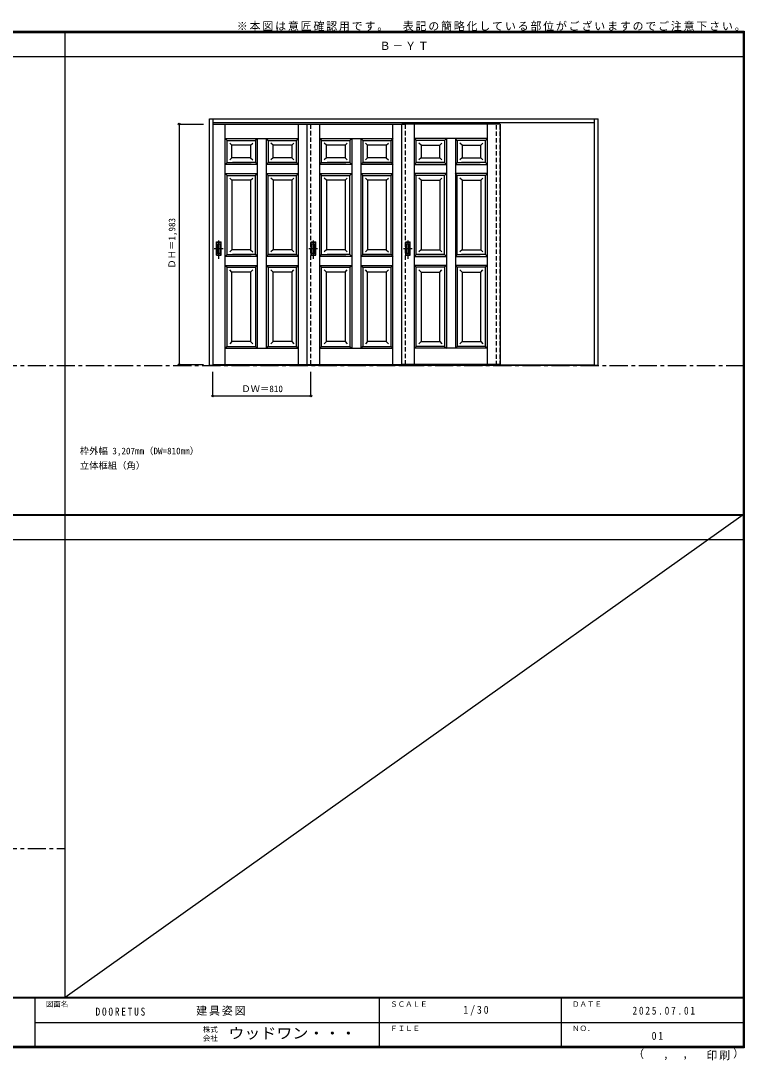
# Model space of a CAD drawing. Units: millimetres, scale not verified. Extents: x -6000 to 5700, y -4307 to 4260.
# Drawn here: x -267 to 5700, y -4307 to 4260 of the extents above; entities that cross this region are included whole.
import ezdxf
from ezdxf.enums import TextEntityAlignment as Align

# ---------------------------------------------------------------- set-up
doc = ezdxf.new("R2010")
doc.units = ezdxf.units.MM
doc.header["$LTSCALE"] = 30
doc.header["$PDMODE"] = 32
doc.header["$PDSIZE"] = 15
doc.linetypes.add('CHAIN1', pattern=[8, 5, -1, 1, -1])
doc.linetypes.add('DASHED1', pattern=[1.8, 1.2, -0.6])
for name, color, linetype in [('0-1_通り芯', 7, 'CHAIN1'), ('0-2_扉', 7, 'Continuous'), ('0-4_枠', 3, 'Continuous'), ('0-6_引手', 7, 'Continuous'), ('0-A_文字', 7, 'Continuous'), ('0-B_寸法', 4, 'Continuous'), ('F-1_枠', 6, 'Continuous'), ('F-A_文字', 7, 'Continuous')]:
    doc.layers.add(name, color=color, linetype=linetype)
doc.styles.add('ＭＳ ゴシック', font='')
doc.styles.get('ＭＳ ゴシック').set_extended_font_data('MS Gothic')

msp = doc.modelspace()

# ---------------------------------------------------------------- linework, layer by layer
at = {"layer": '0-1_通り芯'}
for p, q in [((-5490, 1418), (5690, 1418)), ((-5490, -2562.5), (100, -2562.5))]:
    msp.add_line(p, q, dxfattribs=at)
at = {"layer": '0-2_扉'}
for p, q in [((1318.85, 3409), (2125.85, 3409)), ((1419.35, 1426), (1419.35, 3409)), ((2022.35, 1426), (2022.35, 3409)), ((2095.85, 1426), (2095.85, 3409)), ((2095.85, 3409), (2905.85, 3409)), ((2199.35, 1426), (2199.35, 3409)), ((2802.35, 1426), (2802.35, 3409)), ((2875.85, 1426), (2875.85, 3409)), ((3685.85, 3409), (2875.85, 3409)), ((2979.35, 1426), (2979.35, 3409)), ((3582.35, 1426), (3582.35, 3409)), ((1419.35, 3289), (1434.35, 3274)), ((1419.35, 3289), (1760.85, 3289)), ((1434.35, 3091), (1434.35, 3274)), ((1434.35, 3274), (1668.35, 3274)), ((1668.35, 3274), (1683.35, 3289)), ((1668.35, 3274), (1668.35, 3091)), ((1683.35, 3289), (1683.35, 1561)), ((1758.35, 3289), (1758.35, 1561)), ((1773.35, 3274), (1758.64, 3288.71)), ((1760.85, 3289), (2022.35, 3289)), ((1773.35, 3274), (1773.35, 3091)), ((1773.35, 3274), (2007.35, 3274)), ((2022.35, 3289), (2007.35, 3274)), ((2007.35, 3091), (2007.35, 3274)), ((2199.35, 3289), (2214.35, 3274)), ((2199.35, 3289), (2540.85, 3289)), ((2214.35, 3091), (2214.35, 3274)), ((2214.35, 3274), (2448.35, 3274)), ((2448.35, 3274), (2463.35, 3289)), ((2448.35, 3274), (2448.35, 3091)), ((2463.35, 3289), (2463.35, 1561)), ((2538.35, 3289), (2538.35, 1561)), ((2553.35, 3274), (2538.64, 3288.71)), ((2540.85, 3289), (2802.35, 3289)), ((2553.35, 3274), (2553.35, 3091)), ((2553.35, 3274), (2787.35, 3274)), ((2802.35, 3289), (2787.35, 3274)), ((2787.35, 3091), (2787.35, 3274)), ((3240.85, 3289), (2979.35, 3289)), ((2979.35, 3289), (2994.35, 3274)), ((2994.35, 3091), (2994.35, 3274)), ((3228.35, 3274), (2994.35, 3274)), ((3228.35, 3274), (3243.06, 3288.71)), ((3228.35, 3274), (3228.35, 3091)), ((3582.35, 3289), (3240.85, 3289)), ((3243.35, 3289), (3243.35, 1561)), ((3333.35, 3274), (3318.35, 3289)), ((3318.35, 3289), (3318.35, 1561)), ((3333.35, 3274), (3333.35, 3091)), ((3567.35, 3274), (3333.35, 3274)), ((3582.35, 3289), (3567.35, 3274)), ((3567.35, 3091), (3567.35, 3274)), ((1474.35, 3234), (1456.67, 3251.68)), ((1474.35, 3131), (1474.35, 3234)), ((1628.35, 3234), (1474.35, 3234)), ((1628.35, 3234), (1646.03, 3251.68)), ((1628.35, 3234), (1628.35, 3131)), ((1813.35, 3234), (1795.67, 3251.68)), ((1813.35, 3131), (1813.35, 3234)), ((1967.35, 3234), (1813.35, 3234)), ((1967.35, 3234), (1985.03, 3251.68)), ((1967.35, 3234), (1967.35, 3131)), ((2254.35, 3234), (2236.67, 3251.68)), ((2254.35, 3131), (2254.35, 3234)), ((2408.35, 3234), (2254.35, 3234)), ((2408.35, 3234), (2426.03, 3251.68)), ((2408.35, 3234), (2408.35, 3131)), ((2593.35, 3234), (2575.67, 3251.68)), ((2593.35, 3131), (2593.35, 3234)), ((2747.35, 3234), (2593.35, 3234)), ((2747.35, 3234), (2765.03, 3251.68)), ((2747.35, 3234), (2747.35, 3131)), ((3034.35, 3234), (3016.67, 3251.68)), ((3034.35, 3234), (3034.35, 3131)), ((3034.35, 3234), (3188.35, 3234)), ((3188.35, 3234), (3206.03, 3251.68)), ((3188.35, 3131), (3188.35, 3234)), ((3373.35, 3234), (3355.67, 3251.68)), ((3373.35, 3234), (3373.35, 3131)), ((3373.35, 3234), (3527.35, 3234)), ((3527.35, 3234), (3545.03, 3251.68)), ((3527.35, 3131), (3527.35, 3234)), ((1419.35, 3076), (1434.35, 3091)), ((1434.54, 3091), (1434.35, 3091)), ((1434.35, 3091), (1633.35, 3091)), ((1474.35, 3131), (1456.67, 3113.32)), ((1474.35, 3131), (1474.35, 3132.43)), ((1628.35, 3131), (1474.35, 3131)), ((1668.35, 3091), (1479.35, 3091)), ((1628.35, 3131), (1646.03, 3113.32)), ((1668.35, 3091), (1683.35, 3076)), ((1758.35, 3076), (1773.35, 3091)), ((1997.35, 3091), (1773.35, 3091)), ((1773.35, 3091), (2007.35, 3091)), ((1813.35, 3131), (1795.67, 3113.32)), ((1813.35, 3131), (1813.35, 3132.43)), ((1967.35, 3131), (1813.35, 3131)), ((1967.35, 3131), (1985.03, 3113.32)), ((2007.35, 3091), (2022.35, 3076)), ((2199.35, 3076), (2214.35, 3091)), ((2214.54, 3091), (2214.35, 3091)), ((2214.35, 3091), (2413.35, 3091)), ((2254.35, 3131), (2236.67, 3113.32)), ((2254.35, 3131), (2254.35, 3132.43)), ((2408.35, 3131), (2254.35, 3131)), ((2448.35, 3091), (2259.35, 3091)), ((2408.35, 3131), (2426.03, 3113.32)), ((2448.35, 3091), (2463.35, 3076)), ((2538.35, 3076), (2553.35, 3091)), ((2777.35, 3091), (2553.35, 3091)), ((2553.35, 3091), (2787.35, 3091)), ((2593.35, 3131), (2575.67, 3113.32)), ((2593.35, 3131), (2593.35, 3132.43)), ((2747.35, 3131), (2593.35, 3131)), ((2747.35, 3131), (2765.03, 3113.32)), ((2787.35, 3091), (2802.35, 3076)), ((2994.35, 3091), (2979.35, 3076)), ((3228.35, 3091), (2994.35, 3091)), ((3004.35, 3091), (3228.35, 3091)), ((3034.35, 3131), (3016.67, 3113.32)), ((3034.35, 3131), (3188.35, 3131)), ((3188.35, 3131), (3188.35, 3132.43)), ((3188.35, 3131), (3206.03, 3113.32)), ((3243.35, 3076), (3228.35, 3091)), ((3333.35, 3091), (3318.35, 3076)), ((3333.35, 3091), (3522.35, 3091)), ((3373.35, 3131), (3355.67, 3113.32)), ((3567.35, 3091), (3368.35, 3091)), ((3373.35, 3131), (3527.35, 3131)), ((3527.35, 3131), (3527.35, 3132.43)), ((3527.35, 3131), (3545.03, 3113.32)), ((3567.16, 3091), (3567.35, 3091)), ((3582.35, 3076), (3567.35, 3091)), ((1683.35, 3076), (1419.35, 3076)), ((1419.35, 3001), (1434.35, 2986)), ((1419.35, 3001), (1683.35, 3001)), ((1668.35, 2986), (1683.35, 3001)), ((2022.35, 3076), (1758.35, 3076)), ((1758.35, 3001), (1773.35, 2986)), ((1758.35, 3001), (2022.35, 3001)), ((2007.35, 2986), (2022.35, 3001)), ((2463.35, 3076), (2199.35, 3076)), ((2199.35, 3001), (2214.35, 2986)), ((2199.35, 3001), (2463.35, 3001)), ((2448.35, 2986), (2463.35, 3001)), ((2802.35, 3076), (2538.35, 3076)), ((2538.35, 3001), (2553.35, 2986)), ((2538.35, 3001), (2802.35, 3001)), ((2787.35, 2986), (2802.35, 3001)), ((2979.35, 3076), (3243.35, 3076)), ((2994.35, 2986), (2979.35, 3001)), ((3243.35, 3001), (2979.35, 3001)), ((3243.35, 3001), (3228.35, 2986)), ((3318.35, 3076), (3582.35, 3076)), ((3333.35, 2986), (3318.35, 3001)), ((3582.35, 3001), (3318.35, 3001)), ((3582.35, 3001), (3567.35, 2986)), ((1434.35, 2333.5), (1434.35, 2986)), ((1434.35, 2986), (1668.35, 2986)), ((1474.39, 2946), (1456.71, 2963.68)), ((1474.35, 2946), (1474.35, 2373.5)), ((1628.39, 2946), (1474.35, 2946)), ((1628.39, 2946), (1646.06, 2963.68)), ((1628.39, 2946), (1628.39, 2373.5)), ((1668.35, 2333.5), (1668.35, 2986)), ((1773.35, 2333.5), (1773.35, 2986)), ((1773.35, 2986), (2007.35, 2986)), ((1813.35, 2946), (1795.67, 2963.68)), ((1813.35, 2946), (1813.35, 2373.5)), ((1967.35, 2946), (1813.35, 2946)), ((1967.35, 2946), (1985.03, 2963.68)), ((1967.35, 2946), (1967.35, 2373.5)), ((2007.35, 2333.5), (2007.35, 2986)), ((2214.35, 2333.5), (2214.35, 2986)), ((2214.35, 2986), (2448.35, 2986)), ((2254.39, 2946), (2236.71, 2963.68)), ((2254.35, 2946), (2254.35, 2373.5)), ((2408.39, 2946), (2254.35, 2946)), ((2408.39, 2946), (2426.06, 2963.68)), ((2408.39, 2946), (2408.39, 2373.5)), ((2448.35, 2333.5), (2448.35, 2986)), ((2553.35, 2333.5), (2553.35, 2986)), ((2553.35, 2986), (2787.35, 2986)), ((2593.35, 2946), (2575.67, 2963.68)), ((2593.35, 2946), (2593.35, 2373.5)), ((2747.35, 2946), (2593.35, 2946)), ((2747.35, 2946), (2765.03, 2963.68)), ((2747.35, 2946), (2747.35, 2373.5)), ((2787.35, 2333.5), (2787.35, 2986)), ((2994.35, 2333.5), (2994.35, 2986)), ((3228.35, 2986), (2994.35, 2986)), ((3034.35, 2946), (3016.67, 2963.68)), ((3034.35, 2946), (3034.35, 2373.5)), ((3034.35, 2946), (3188.35, 2946)), ((3188.35, 2946), (3206.03, 2963.68)), ((3188.35, 2946), (3188.35, 2373.5)), ((3228.35, 2333.5), (3228.35, 2986)), ((3333.35, 2333.5), (3333.35, 2986)), ((3567.35, 2986), (3333.35, 2986)), ((3373.31, 2946), (3355.64, 2963.68)), ((3373.31, 2946), (3373.31, 2373.5)), ((3373.31, 2946), (3527.35, 2946)), ((3527.31, 2946), (3544.99, 2963.68)), ((3527.35, 2946), (3527.35, 2373.5)), ((3567.35, 2333.5), (3567.35, 2986)), ((1419.35, 2318.5), (1434.35, 2333.5)), ((1683.35, 2318.5), (1419.35, 2318.5)), ((1434.35, 2333.5), (1633.35, 2333.5)), ((1474.35, 2373.5), (1456.67, 2355.82)), ((1628.35, 2373.5), (1474.35, 2373.5)), ((1668.35, 2333.5), (1479.35, 2333.5)), ((1628.35, 2373.5), (1646.03, 2355.82)), ((1668.35, 2333.5), (1683.35, 2318.5)), ((1758.35, 2318.5), (1773.35, 2333.5)), ((2022.35, 2318.5), (1758.35, 2318.5)), ((1997.35, 2333.5), (1773.35, 2333.5)), ((1773.35, 2333.5), (2007.35, 2333.5)), ((1813.35, 2373.5), (1795.67, 2355.82)), ((1813.35, 2373.5), (1813.35, 2374.93)), ((1967.35, 2373.5), (1813.35, 2373.5)), ((1967.35, 2373.5), (1985.03, 2355.82)), ((2007.35, 2333.5), (2022.35, 2318.5)), ((2199.35, 2318.5), (2214.35, 2333.5)), ((2463.35, 2318.5), (2199.35, 2318.5)), ((2214.35, 2333.5), (2413.35, 2333.5)), ((2254.35, 2373.5), (2236.67, 2355.82)), ((2408.35, 2373.5), (2254.35, 2373.5)), ((2448.35, 2333.5), (2259.35, 2333.5)), ((2408.35, 2373.5), (2426.03, 2355.82)), ((2448.35, 2333.5), (2463.35, 2318.5)), ((2538.35, 2318.5), (2553.35, 2333.5)), ((2802.35, 2318.5), (2538.35, 2318.5)), ((2777.35, 2333.5), (2553.35, 2333.5)), ((2553.35, 2333.5), (2787.35, 2333.5)), ((2593.35, 2373.5), (2575.67, 2355.82)), ((2593.35, 2373.5), (2593.35, 2374.93)), ((2747.35, 2373.5), (2593.35, 2373.5)), ((2747.35, 2373.5), (2765.03, 2355.82)), ((2787.35, 2333.5), (2802.35, 2318.5)), ((2994.35, 2333.5), (2979.35, 2318.5)), ((2979.35, 2318.5), (3243.35, 2318.5)), ((3228.35, 2333.5), (2994.35, 2333.5)), ((3004.35, 2333.5), (3228.35, 2333.5)), ((3034.35, 2373.5), (3016.67, 2355.82)), ((3034.35, 2373.5), (3188.35, 2373.5)), ((3188.35, 2373.5), (3188.35, 2374.93)), ((3188.35, 2373.5), (3206.03, 2355.82)), ((3243.35, 2318.5), (3228.35, 2333.5)), ((3333.35, 2333.5), (3318.35, 2318.5)), ((3318.35, 2318.5), (3582.35, 2318.5)), ((3333.35, 2333.5), (3522.35, 2333.5)), ((3373.35, 2373.5), (3355.67, 2355.82)), ((3567.35, 2333.5), (3368.35, 2333.5)), ((3373.35, 2373.5), (3527.35, 2373.5)), ((3527.35, 2373.5), (3545.03, 2355.82)), ((3582.35, 2318.5), (3567.35, 2333.5)), ((1419.35, 2243.5), (1434.35, 2228.5)), ((1419.35, 2243.5), (1683.35, 2243.5)), ((1434.35, 1576), (1434.35, 2228.5)), ((1434.35, 2228.5), (1668.35, 2228.5)), ((1668.35, 2228.5), (1683.35, 2243.5)), ((1668.35, 2228.5), (1668.35, 1576)), ((1758.35, 2243.5), (1773.35, 2228.5)), ((1758.35, 2243.5), (2022.35, 2243.5)), ((1773.35, 2228.5), (1773.35, 1576)), ((1773.35, 2228.5), (2007.35, 2228.5)), ((2007.35, 2228.5), (2022.35, 2243.5)), ((2007.35, 1576), (2007.35, 2228.5)), ((2199.35, 2243.5), (2214.35, 2228.5)), ((2199.35, 2243.5), (2463.35, 2243.5)), ((2214.35, 1576), (2214.35, 2228.5)), ((2214.35, 2228.5), (2448.35, 2228.5)), ((2448.35, 2228.5), (2463.35, 2243.5)), ((2448.35, 2228.5), (2448.35, 1576)), ((2538.35, 2243.5), (2553.35, 2228.5)), ((2538.35, 2243.5), (2802.35, 2243.5)), ((2553.35, 2228.5), (2553.35, 1576)), ((2553.35, 2228.5), (2787.35, 2228.5)), ((2787.35, 2228.5), (2802.35, 2243.5)), ((2787.35, 1576), (2787.35, 2228.5)), ((2994.35, 2228.5), (2979.35, 2243.5)), ((3243.35, 2243.5), (2979.35, 2243.5)), ((2994.35, 1576), (2994.35, 2228.5)), ((3228.35, 2228.5), (2994.35, 2228.5)), ((3243.35, 2243.5), (3228.35, 2228.5)), ((3228.35, 2228.5), (3228.35, 1576)), ((3333.35, 2228.5), (3318.35, 2243.5)), ((3582.35, 2243.5), (3318.35, 2243.5)), ((3333.35, 2228.5), (3333.35, 1576)), ((3567.35, 2228.5), (3333.35, 2228.5)), ((3582.35, 2243.5), (3567.35, 2228.5)), ((3567.35, 1576), (3567.35, 2228.5)), ((1474.39, 2188.5), (1456.71, 2206.18)), ((1474.35, 1616), (1474.35, 2188.5)), ((1628.39, 2188.5), (1474.35, 2188.5)), ((1628.35, 2188.5), (1628.35, 1616)), ((1628.39, 2188.5), (1646.06, 2206.18)), ((1813.35, 2188.5), (1795.67, 2206.18)), ((1813.35, 1617.43), (1813.35, 2188.5)), ((1967.35, 2188.5), (1813.35, 2188.5)), ((1967.35, 2188.5), (1985.03, 2206.18)), ((1967.35, 2188.5), (1967.35, 2187.43)), ((1967.35, 2188.5), (1967.35, 1616)), ((2254.39, 2188.5), (2236.71, 2206.18)), ((2254.35, 1616), (2254.35, 2188.5)), ((2408.39, 2188.5), (2254.35, 2188.5)), ((2408.35, 2188.5), (2408.35, 1616)), ((2408.39, 2188.5), (2426.06, 2206.18)), ((2593.35, 2188.5), (2575.67, 2206.18)), ((2593.35, 1617.43), (2593.35, 2188.5)), ((2747.35, 2188.5), (2593.35, 2188.5)), ((2747.35, 2188.5), (2765.03, 2206.18)), ((2747.35, 2188.5), (2747.35, 2187.43)), ((2747.35, 2188.5), (2747.35, 1616)), ((3034.35, 2188.5), (3016.67, 2206.18)), ((3034.35, 2188.5), (3034.35, 2187.43)), ((3034.35, 2188.5), (3034.35, 1616)), ((3034.35, 2188.5), (3188.35, 2188.5)), ((3188.35, 2188.5), (3206.03, 2206.18)), ((3188.35, 1617.43), (3188.35, 2188.5)), ((3373.31, 2188.5), (3355.64, 2206.18)), ((3373.31, 2188.5), (3527.35, 2188.5)), ((3373.35, 2188.5), (3373.35, 1616)), ((3527.31, 2188.5), (3544.99, 2206.18)), ((3527.35, 1616), (3527.35, 2188.5)), ((1434.35, 1576), (1419.35, 1561)), ((1419.35, 1561), (2022.35, 1561)), ((1434.35, 1576), (1668.35, 1576)), ((1474.35, 1616), (1456.67, 1598.32)), ((1474.35, 1616), (1474.35, 1617.43)), ((1628.35, 1616), (1474.35, 1616)), ((1628.35, 1616), (1646.03, 1598.32)), ((1668.35, 1576), (1683.35, 1561)), ((1773.35, 1576), (1758.35, 1561)), ((1773.35, 1576), (2007.35, 1576)), ((1813.35, 1616), (1795.67, 1598.32)), ((1813.35, 1616), (1813.35, 1617.43)), ((1967.35, 1616), (1813.35, 1616)), ((1967.35, 1616), (1985.03, 1598.32)), ((2007.35, 1576), (2022.35, 1561)), ((2214.35, 1576), (2199.35, 1561)), ((2199.35, 1561), (2802.35, 1561)), ((2214.35, 1576), (2448.35, 1576)), ((2254.35, 1616), (2236.67, 1598.32)), ((2254.35, 1616), (2254.35, 1617.43)), ((2408.35, 1616), (2254.35, 1616)), ((2408.35, 1616), (2426.03, 1598.32)), ((2448.35, 1576), (2463.35, 1561)), ((2553.35, 1576), (2538.35, 1561)), ((2553.35, 1576), (2787.35, 1576)), ((2593.35, 1616), (2575.67, 1598.32)), ((2593.35, 1616), (2593.35, 1617.43)), ((2747.35, 1616), (2593.35, 1616)), ((2747.35, 1616), (2765.03, 1598.32)), ((2787.35, 1576), (2802.35, 1561)), ((2994.35, 1576), (2979.35, 1561)), ((3582.35, 1561), (2979.35, 1561)), ((3228.35, 1576), (2994.35, 1576)), ((3034.35, 1616), (3016.67, 1598.32)), ((3034.35, 1616), (3188.35, 1616)), ((3188.35, 1616), (3188.35, 1617.43)), ((3188.35, 1616), (3206.03, 1598.32)), ((3228.35, 1576), (3243.35, 1561)), ((3333.35, 1576), (3318.35, 1561)), ((3567.35, 1576), (3333.35, 1576)), ((3373.35, 1616), (3355.67, 1598.32)), ((3373.35, 1616), (3527.35, 1616)), ((3527.35, 1616), (3527.35, 1617.43)), ((3527.35, 1616), (3545.03, 1598.32)), ((3567.35, 1576), (3582.35, 1561)), ((1318.85, 1426), (2125.85, 1426)), ((2095.85, 1426), (2905.85, 1426))]:
    msp.add_line(p, q, dxfattribs=at)
msp.add_lwpolyline([(3685.85, 3409), (3685.85, 1426), (2875.85, 1426)], dxfattribs=at)
at = {"layer": '0-4_枠'}
for p, q in [((1288.85, 3453), (4495.85, 3453)), ((1318.85, 1418), (1318.85, 3453)), ((4465.85, 1418), (4465.85, 3453)), ((4495.85, 1418), (4495.85, 3453)), ((1318.85, 3423), (4465.85, 3423)), ((4465.85, 1421), (1318.85, 1421)), ((4465.85, 1418), (1318.85, 1418)), ((2875.85, 1418), (2905.85, 1418)), ((4495.85, 1418), (4465.85, 1418))]:
    msp.add_line(p, q, dxfattribs=at)
at = {"layer": '0-4_枠', "color": 4, "linetype": 'DASHED1'}
for p, q in [((1315.85, 3409), (1315.85, 1426)), ((1318.85, 3409), (1315.85, 3409)), ((2125.85, 1426), (2125.85, 3409)), ((2905.85, 1426), (2905.85, 3409)), ((3655.85, 1421), (3655.85, 3423)), ((3685.85, 1421), (3685.85, 3423)), ((1318.85, 1426), (1315.85, 1426))]:
    msp.add_line(p, q, dxfattribs=at)
at = {"layer": '0-4_枠'}
msp.add_lwpolyline([(1318.85, 1418), (1288.85, 1418), (1288.85, 3453)], dxfattribs=at)
at = {"layer": '0-6_引手'}
for p, q in [((1347.85, 2438.5), (1385.85, 2438.5)), ((1347.85, 2328.5), (1347.85, 2438.5)), ((1354.35, 2422.5), (1379.35, 2422.5)), ((1354.35, 2344.5), (1354.35, 2422.5)), ((1379.35, 2344.5), (1379.35, 2422.5)), ((1385.85, 2328.5), (1385.85, 2438.5)), ((2127.85, 2438.5), (2165.85, 2438.5)), ((2127.85, 2328.5), (2127.85, 2438.5)), ((2134.35, 2422.5), (2159.35, 2422.5)), ((2134.35, 2344.5), (2134.35, 2422.5)), ((2159.35, 2344.5), (2159.35, 2422.5)), ((2165.85, 2328.5), (2165.85, 2438.5)), ((2907.85, 2438.5), (2945.85, 2438.5)), ((2907.85, 2328.5), (2907.85, 2438.5)), ((2914.35, 2422.5), (2939.35, 2422.5)), ((2914.35, 2344.5), (2914.35, 2422.5)), ((2939.35, 2344.5), (2939.35, 2422.5)), ((2945.85, 2328.5), (2945.85, 2438.5)), ((1347.85, 2328.5), (1385.85, 2328.5)), ((1354.35, 2344.5), (1379.35, 2344.5)), ((2127.85, 2328.5), (2165.85, 2328.5)), ((2134.35, 2344.5), (2159.35, 2344.5)), ((2907.85, 2328.5), (2945.85, 2328.5)), ((2914.35, 2344.5), (2939.35, 2344.5))]:
    msp.add_line(p, q, dxfattribs=at)
at = {"layer": '0-6_引手', "linetype": 'CHAIN1'}
for p, q in [((1366.85, 2298.27), (1366.85, 2469.12)), ((2146.85, 2298.27), (2146.85, 2469.12)), ((2926.85, 2298.27), (2926.85, 2469.12)), ((1328.77, 2383.5), (1401.28, 2383.5)), ((2108.77, 2383.5), (2181.28, 2383.5)), ((2888.77, 2383.5), (2961.28, 2383.5))]:
    msp.add_line(p, q, dxfattribs=at)
at = {"layer": '0-6_引手', "linetype": 'DASHED1'}
for p, q in [((1382.85, 2332.5), (1382.85, 2434.5)), ((2162.85, 2332.5), (2162.85, 2434.5)), ((2942.85, 2332.5), (2942.85, 2434.5)), ((1350.85, 2332.5), (1382.85, 2332.5)), ((2130.85, 2332.5), (2162.85, 2332.5)), ((2910.85, 2332.5), (2942.85, 2332.5))]:
    msp.add_line(p, q, dxfattribs=at)
for points in [[(1350.85, 2332.5), (1350.85, 2434.5), (1382.85, 2434.5)], [(2130.85, 2332.5), (2130.85, 2434.5), (2162.85, 2434.5)], [(2910.85, 2332.5), (2910.85, 2434.5), (2942.85, 2434.5)]]:
    msp.add_lwpolyline(points, dxfattribs=at)
at = {"layer": '0-B_寸法'}
for p, q in [((1038.85, 3409), (1238.85, 3409)), ((1038.85, 3409), (1038.85, 1426)), ((1038.85, 1426), (1238.85, 1426)), ((1315.85, 1168), (1315.85, 1368)), ((2125.85, 1168), (2125.85, 1368)), ((1315.85, 1168), (2125.85, 1168))]:
    msp.add_line(p, q, dxfattribs=at)
at = {"layer": '0-B_寸法', "color": 7}
for p in [(1038.85, 3409), (1038.85, 1426), (1315.85, 1168), (2125.85, 1168)]:
    msp.add_point(p, dxfattribs=at)
at = {"layer": 'F-1_枠'}
for p, q in [((-6000, 4175), (5700, 4175)), ((-6000, 4170), (5700, 4170)), ((-6000, 4165), (5700, 4165)), ((100, -3790), (100, 4175)), ((5690, 4175), (5690, -4205)), ((5695, 4175), (5695, -4205)), ((5700, 4175), (5700, -4205)), ((-6000, 3965), (5700, 3965)), ((-6000, 190.5), (5700, 190.5)), ((-6000, 187.5), (5700, 187.5)), ((-6000, 184.5), (5700, 184.5)), ((-6000, -15.5), (5700, -15.5)), ((5700, -3790), (-6000, -3790)), ((5700, -3795), (-6000, -3795)), ((-150, -3795), (-150, -4195)), ((2690, -3795), (2690, -4195)), ((4190, -3795), (4190, -4195)), ((-150, -3995), (5690, -3995.01)), ((5700, -4195), (-6000, -4195)), ((5700, -4200), (-6000, -4200)), ((5700, -4205), (-6000, -4205))]:
    msp.add_line(p, q, dxfattribs=at)
at = {"layer": 'F-A_文字'}
msp.add_line((5690, 187.5), (100, -3790), dxfattribs=at)

# ---------------------------------------------------------------- texts
at = {"layer": '0-A_文字', "style": 'ＭＳ ゴシック'}
for s, p in [('枠外幅 3,207mm（DW=810mm）', (220, 670.5)), ('立体框組（角）', (220, 550.5))]:
    msp.add_text(s, height=54.99, dxfattribs=at).set_placement(p, align=Align.BOTTOM_LEFT)
at = {"layer": '0-A_文字', "char_height": 65.98, "attachment_point": 7, "style": 'ＭＳ ゴシック'}
for s, insert in [('\\T1.17;※本図は意匠確認用です。\u3000表記の簡略化している部位がございますのでご注意下さい。', (1515, 4175)), ('\\T1.17;Ｂ－ＹＴ', (2692.5, 4020))]:
    msp.add_mtext(s, dxfattribs=dict(at, insert=insert))
at = {"layer": '0-B_寸法', "color": 7, "style": 'ＭＳ ゴシック'}
msp.add_text('ＤＨ＝1,983', height=54.99, rotation=90, dxfattribs=at).set_placement((1023.85, 2217.25), align=Align.BOTTOM_LEFT)
msp.add_text('ＤＷ＝810', height=54.99, dxfattribs=at).set_placement((1552.1, 1183), align=Align.BOTTOM_LEFT)
at = {"layer": 'F-A_文字', "style": 'ＭＳ ゴシック'}
for s, height, p in [('図面名', 43.99, (-60, -3880)), ('ＳＣＡＬＥ', 43.99, (2780, -3880)), ('ＤＡＴＥ', 43.99, (4280, -3880)), ('株式', 43.99, (1235, -4089)), ('ＦＩＬＥ', 43.99, (2780, -4080)), ('ＮＯ．', 43.99, (4280, -4080)), ('会社', 43.99, (1235, -4161)), ('（', 65.98, (4784.03, -4308.31)), (',', 65.98, (5031.28, -4308.31)), (',', 65.98, (5190.2, -4305.53)), ('）', 65.98, (5608.4, -4304.13))]:
    msp.add_text(s, height=height, dxfattribs=at).set_placement(p, align=Align.BOTTOM_LEFT)
at = {"layer": 'F-A_文字', "style": 'ＭＳ ゴシック', "width": 1.1}
msp.add_text('ウッドワン・・・', height=87.98, dxfattribs=at).set_placement((1445, -4155), align=Align.BOTTOM_LEFT)
at = {"layer": 'F-A_文字', "char_height": 65.98, "attachment_point": 7, "style": 'ＭＳ ゴシック'}
for s, insert in [('\\T1.38;\\W0.9;1/30', (3383.75, -3940)), ('\\T1.39;\\W0.85;DOORETUS', (350, -3940.79)), ('\\T1.17;建具姿図', (1180.42, -3940)), ('\\T1.39;\\W0.85;2025.07.01', (4778.75, -3932.5)), ('\\T1.36;\\W0.9;01', (4936.25, -4140)), ('\\T1.17;印刷', (5388.15, -4306.92))]:
    msp.add_mtext(s, dxfattribs=dict(at, insert=insert))

doc.saveas('drawing.dxf')
